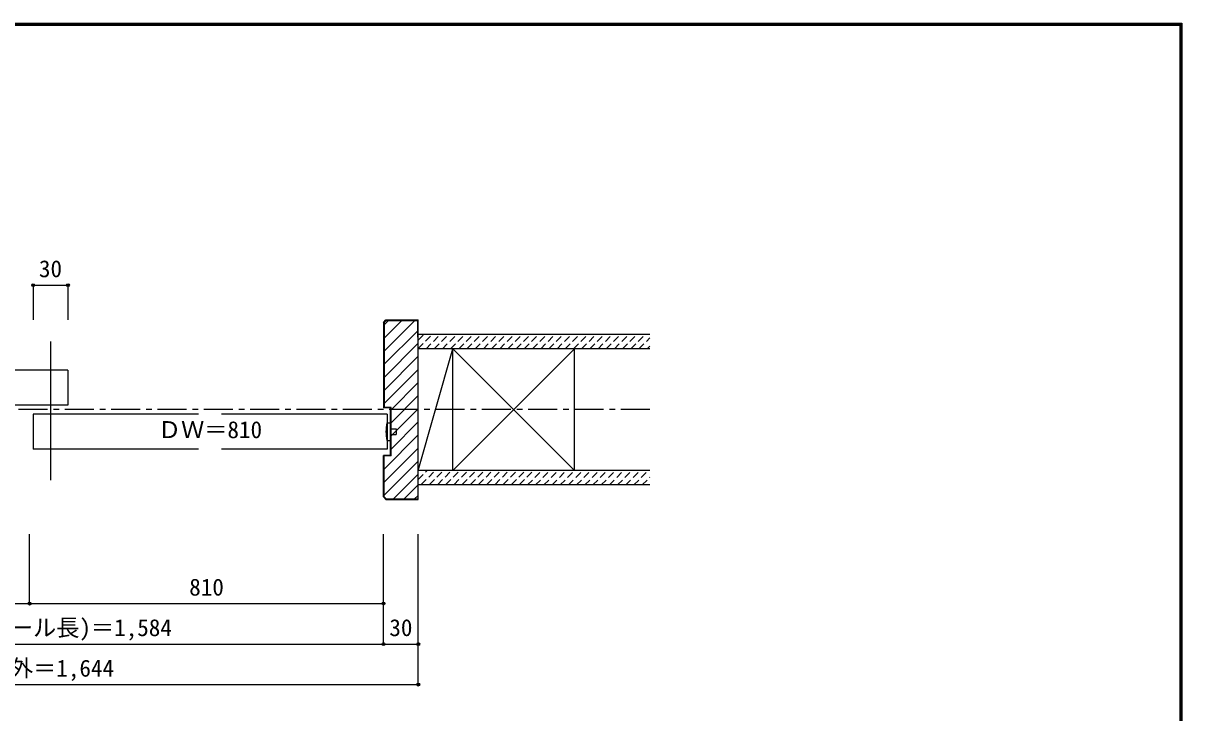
# Model space of a CAD drawing. Units: millimetres, scale not verified. Extents: x -973 to 977, y -761 to 696.
# Drawn here: x -24 to 977, y 100 to 696 of the extents above; entities that cross this region are included whole.
import ezdxf
from ezdxf.enums import TextEntityAlignment as Align

# ---------------------------------------------------------------- set-up
doc = ezdxf.new("R2010")
doc.units = ezdxf.units.MM
doc.header["$LTSCALE"] = 5
doc.header["$PDMODE"] = 32
doc.header["$PDSIZE"] = 2.5
doc.linetypes.add('CHAIN1', pattern=[8, 5, -1, 1, -1])
doc.linetypes.add('DASHED1', pattern=[1.8, 1.2, -0.6])
for name, color, linetype in [('0-0_補助線', 4, 'Continuous'), ('0-1_通り芯', 4, 'CHAIN1'), ('0-2_柱', 7, 'Continuous'), ('0-3_仕上げ', 2, 'Continuous'), ('0-4_枠', 3, 'Continuous'), ('0-6_扉', 6, 'Continuous'), ('0-7_金物', 7, 'Continuous'), ('0-B_寸法', 7, 'Continuous'), ('0-C_ハッチ', 4, 'DASHED1'), ('F-1_枠', 6, 'Continuous')]:
    doc.layers.add(name, color=color, linetype=linetype)
doc.styles.add('ＭＳ ゴシック', font='')
doc.styles.get('ＭＳ ゴシック').set_extended_font_data('MS Gothic')

msp = doc.modelspace()

# ---------------------------------------------------------------- linework, layer by layer
at = {"layer": '0-0_補助線'}
msp.add_line((317.482, 124.494), (317.482, 254.494), dxfattribs=at)
at = {"layer": '0-0_補助線', "color": 7}
msp.add_point((317.482, 124.494), dxfattribs=at)
at = {"layer": '0-1_通り芯'}
msp.add_line((517.482, 361.994), (-517.5, 361.994), dxfattribs=at)
at = {"layer": '0-2_柱'}
for p, q in [((317.491, 309.494), (347.37, 414.494)), ((317.491, 309.494), (347.37, 414.494)), ((347.379, 309.494), (452.379, 414.494)), ((347.379, 414.494), (452.379, 309.494)), ((347.379, 309.494), (452.379, 414.494)), ((347.379, 414.494), (452.379, 309.494))]:
    msp.add_line(p, q, dxfattribs=at)
at = {"layer": '0-2_柱', "color": 3}
for p, q in [((317.5, 309.494), (317.5, 414.494)), ((347.379, 309.494), (347.379, 414.494)), ((452.379, 309.494), (452.379, 414.494))]:
    msp.add_line(p, q, dxfattribs=at)
at = {"layer": '0-3_仕上げ'}
for p, q in [((517.482, 426.994), (317.482, 426.994)), ((517.482, 426.994), (317.482, 426.994)), ((517.482, 414.494), (317.482, 414.494)), ((517.482, 414.494), (317.482, 414.494)), ((517.482, 309.494), (317.482, 309.494)), ((517.482, 309.494), (317.482, 309.494)), ((517.482, 296.994), (317.482, 296.994)), ((517.482, 296.994), (317.482, 296.994))]:
    msp.add_line(p, q, dxfattribs=at)
at = {"layer": '0-4_枠'}
for p, q in [((287.482, 437.372), (289.603, 439.494)), ((287.482, 437.372), (287.482, 363.494)), ((287.982, 437.165), (287.982, 363.994)), ((289.603, 439.494), (317.482, 439.494)), ((316.982, 424.494), (316.982, 438.994)), ((317.482, 284.494), (317.482, 439.494)), ((316.982, 424.494), (317.482, 424.494)), ((293.482, 363.494), (287.482, 363.494)), ((293.982, 363.994), (287.982, 363.994)), ((293.482, 322.494), (293.482, 363.494)), ((293.982, 321.994), (293.982, 363.994)), ((293.482, 322.494), (287.482, 322.494)), ((287.482, 286.615), (287.482, 322.494)), ((293.982, 321.994), (287.982, 321.994)), ((287.982, 286.822), (287.982, 321.994)), ((316.982, 299.494), (316.982, 284.994)), ((316.982, 299.494), (317.482, 299.494)), ((287.482, 286.615), (289.603, 284.494)), ((287.982, 286.822), (289.811, 284.994)), ((289.603, 284.494), (317.482, 284.494)), ((289.811, 284.994), (316.982, 284.994))]:
    msp.add_line(p, q, dxfattribs=at)
msp.add_lwpolyline([(287.982, 437.165), (289.811, 438.994), (316.982, 438.994)], dxfattribs=at)
at = {"layer": '0-6_扉', "color": 3}
msp.add_line((0, 420.994), (0, 300.994), dxfattribs=at)
at = {"layer": '0-6_扉'}
for p, q in [((15, 395.994), (-127.75, 395.994)), ((15, 395.994), (15, 365.994)), ((15, 365.994), (-127.75, 365.994)), ((127.75, 357.994), (-15, 357.994)), ((-15, 357.994), (-15, 327.994)), ((290.5, 357.994), (147.75, 357.994)), ((290.5, 357.994), (290.5, 327.994)), ((127.75, 327.994), (-15, 327.994)), ((290.5, 327.994), (147.75, 327.994))]:
    msp.add_line(p, q, dxfattribs=at)
at = {"layer": '0-7_金物'}
for p, q in [((290.482, 350.494), (293.482, 350.494)), ((293.482, 350.494), (293.482, 335.494)), ((293.482, 345.494), (298.482, 345.494)), ((293.482, 340.494), (298.482, 340.494)), ((298.482, 345.494), (298.482, 340.494)), ((290.482, 335.494), (293.482, 335.494))]:
    msp.add_line(p, q, dxfattribs=at)
msp.add_arc((320.933, 342.994), 31.361, 166.16371, 193.83632, dxfattribs=at)
at = {"layer": '0-B_寸法', "color": 4}
for p, q in [((-15, 469.494), (-15, 439.494)), ((-15, 469.494), (15, 469.494)), ((15, 469.494), (15, 439.494)), ((-18, 194.494), (-18, 254.494)), ((287.5, 159.494), (287.5, 254.494)), ((287.5, 194.494), (287.5, 254.494)), ((317.482, 124.494), (317.482, 254.494)), ((-287.5, 194.494), (-18, 194.494)), ((-18, 194.494), (287.5, 194.494)), ((-317.5, 159.494), (317.482, 159.494)), ((-317.5, 124.494), (317.482, 124.494))]:
    msp.add_line(p, q, dxfattribs=at)
at = {"layer": '0-B_寸法'}
for p in [(-15, 469.494), (15, 469.494), (-18, 194.494), (287.5, 194.494), (287.5, 159.494), (317.482, 159.494), (317.482, 124.494)]:
    msp.add_point(p, dxfattribs=at)
at = {"layer": '0-C_ハッチ', "linetype": 'Continuous'}
for p, q in [((291.845, 438.994), (287.982, 435.131)), ((303.158, 438.994), (287.982, 423.817)), ((314.472, 438.994), (287.982, 412.503)), ((316.982, 430.19), (287.982, 401.19)), ((317.482, 419.376), (287.982, 389.876)), ((317.482, 408.063), (287.982, 378.562)), ((317.482, 396.749), (287.982, 367.249)), ((317.482, 385.435), (293.982, 361.935)), ((317.482, 374.121), (293.982, 350.621)), ((317.482, 362.808), (293.982, 339.308)), ((317.482, 351.493), (293.982, 327.994)), ((317.482, 340.18), (287.982, 310.68)), ((317.482, 328.866), (287.982, 299.366)), ((317.482, 317.553), (287.982, 288.053)), ((317.482, 306.239), (296.237, 284.994)), ((316.982, 296.678), (305.297, 284.994)), ((316.982, 287.618), (314.358, 284.994))]:
    msp.add_line(p, q, dxfattribs=at)
at = {"layer": '0-C_ハッチ'}
for p, q in [((317.5, 414.907), (329.586, 426.994)), ((317.5, 421.978), (322.515, 426.994)), ((317.5, 414.907), (329.586, 426.994)), ((317.5, 421.978), (322.515, 426.994)), ((324.158, 414.494), (336.658, 426.994)), ((324.158, 414.494), (336.658, 426.994)), ((331.229, 414.494), (343.729, 426.994)), ((331.229, 414.494), (343.729, 426.994)), ((338.3, 414.494), (350.8, 426.994)), ((338.3, 414.494), (350.8, 426.994)), ((345.371, 414.494), (357.871, 426.994)), ((345.371, 414.494), (357.871, 426.994)), ((352.442, 414.494), (364.942, 426.994)), ((352.442, 414.494), (364.942, 426.994)), ((359.513, 414.494), (372.013, 426.994)), ((359.513, 414.494), (372.013, 426.994)), ((366.584, 414.494), (379.084, 426.994)), ((366.584, 414.494), (379.084, 426.994)), ((373.655, 414.494), (386.155, 426.994)), ((373.655, 414.494), (386.155, 426.994)), ((380.726, 414.494), (393.226, 426.994)), ((380.726, 414.494), (393.226, 426.994)), ((387.797, 414.494), (400.297, 426.994)), ((387.797, 414.494), (400.297, 426.994)), ((394.868, 414.494), (407.368, 426.994)), ((394.868, 414.494), (407.368, 426.994)), ((401.939, 414.494), (414.439, 426.994)), ((401.939, 414.494), (414.439, 426.994)), ((409.01, 414.494), (421.51, 426.994)), ((409.01, 414.494), (421.51, 426.994)), ((416.081, 414.494), (428.581, 426.994)), ((416.081, 414.494), (428.581, 426.994)), ((423.152, 414.494), (435.652, 426.994)), ((423.152, 414.494), (435.652, 426.994)), ((430.224, 414.494), (442.724, 426.994)), ((430.224, 414.494), (442.724, 426.994)), ((437.295, 414.494), (449.795, 426.994)), ((437.295, 414.494), (449.795, 426.994)), ((444.366, 414.494), (456.866, 426.994)), ((444.366, 414.494), (456.866, 426.994)), ((451.437, 414.494), (463.937, 426.994)), ((451.437, 414.494), (463.937, 426.994)), ((458.508, 414.494), (471.008, 426.994)), ((458.508, 414.494), (471.008, 426.994)), ((465.579, 414.494), (478.079, 426.994)), ((465.579, 414.494), (478.079, 426.994)), ((472.65, 414.494), (485.15, 426.994)), ((472.65, 414.494), (485.15, 426.994)), ((479.721, 414.494), (492.221, 426.994)), ((479.721, 414.494), (492.221, 426.994)), ((486.792, 414.494), (499.292, 426.994)), ((486.792, 414.494), (499.292, 426.994)), ((493.863, 414.494), (506.363, 426.994)), ((493.863, 414.494), (506.363, 426.994)), ((500.934, 414.494), (513.434, 426.994)), ((500.934, 414.494), (513.434, 426.994)), ((508.005, 414.494), (517.5, 423.988)), ((508.005, 414.494), (517.5, 423.988)), ((515.076, 414.494), (517.5, 416.917)), ((515.076, 414.494), (517.5, 416.917)), ((317.5, 301.77), (325.224, 309.494)), ((317.5, 301.77), (325.224, 309.494)), ((320.116, 297.315), (332.295, 309.494)), ((320.116, 297.315), (332.295, 309.494)), ((327.187, 297.315), (339.366, 309.494)), ((327.187, 297.315), (339.366, 309.494)), ((334.258, 297.315), (346.437, 309.494)), ((334.258, 297.315), (346.437, 309.494)), ((341.329, 297.315), (353.508, 309.494)), ((341.329, 297.315), (353.508, 309.494)), ((348.4, 297.315), (360.579, 309.494)), ((348.4, 297.315), (360.579, 309.494)), ((355.472, 297.315), (367.65, 309.494)), ((355.472, 297.315), (367.65, 309.494)), ((362.543, 297.315), (374.721, 309.494)), ((362.543, 297.315), (374.721, 309.494)), ((369.614, 297.315), (381.792, 309.494)), ((369.614, 297.315), (381.792, 309.494)), ((376.685, 297.315), (388.863, 309.494)), ((376.685, 297.315), (388.863, 309.494)), ((383.756, 297.315), (395.934, 309.494)), ((383.756, 297.315), (395.934, 309.494)), ((390.827, 297.315), (403.005, 309.494)), ((390.827, 297.315), (403.005, 309.494)), ((397.898, 297.315), (410.076, 309.494)), ((397.898, 297.315), (410.076, 309.494)), ((404.969, 297.315), (417.147, 309.494)), ((404.969, 297.315), (417.147, 309.494)), ((411.718, 296.994), (424.218, 309.494)), ((411.718, 296.994), (424.218, 309.494)), ((418.79, 296.994), (431.29, 309.494)), ((418.79, 296.994), (431.29, 309.494)), ((425.861, 296.994), (438.361, 309.494)), ((425.861, 296.994), (438.361, 309.494)), ((432.932, 296.994), (445.432, 309.494)), ((432.932, 296.994), (445.432, 309.494)), ((440.003, 296.994), (452.503, 309.494)), ((440.003, 296.994), (452.503, 309.494)), ((447.074, 296.994), (459.574, 309.494)), ((447.074, 296.994), (459.574, 309.494)), ((454.145, 296.994), (466.645, 309.494)), ((454.145, 296.994), (466.645, 309.494)), ((461.216, 296.994), (473.716, 309.494)), ((461.216, 296.994), (473.716, 309.494)), ((468.287, 296.994), (480.787, 309.494)), ((468.287, 296.994), (480.787, 309.494)), ((475.358, 296.994), (487.858, 309.494)), ((475.358, 296.994), (487.858, 309.494)), ((482.429, 296.994), (494.929, 309.494)), ((482.429, 296.994), (494.929, 309.494)), ((489.5, 296.994), (502, 309.494)), ((489.5, 296.994), (502, 309.494)), ((496.571, 296.994), (509.071, 309.494)), ((496.571, 296.994), (509.071, 309.494)), ((503.642, 296.994), (516.142, 309.494)), ((503.642, 296.994), (516.142, 309.494)), ((510.713, 296.994), (517.5, 303.78)), ((510.713, 296.994), (517.5, 303.78))]:
    msp.add_line(p, q, dxfattribs=at)
at = {"layer": 'F-1_枠'}
for p, q in [((-973.347, 695.833), (976.653, 695.833)), ((-973.347, 695), (976.653, 695)), ((-973.347, 694.167), (976.653, 694.167)), ((974.986, 695.833), (974.986, -700.833)), ((975.82, 695.833), (975.82, -700.833)), ((976.653, 695.833), (976.653, -700.833))]:
    msp.add_line(p, q, dxfattribs=at)

# ---------------------------------------------------------------- texts
at = {"layer": '0-B_寸法', "style": 'ＭＳ ゴシック'}
for s, p in [('30', (-10, 471.994)), ('ＤＷ＝810', (92.75, 332.994)), ('810', (119.75, 196.994)), ('枠内(レール長)＝1,584', (-105, 161.994)), ('30', (292.5, 161.994)), ('枠外＝1,644', (-55, 126.994))]:
    msp.add_text(s, height=14.66, dxfattribs=at).set_placement(p, align=Align.BOTTOM_LEFT)

doc.saveas('drawing.dxf')
